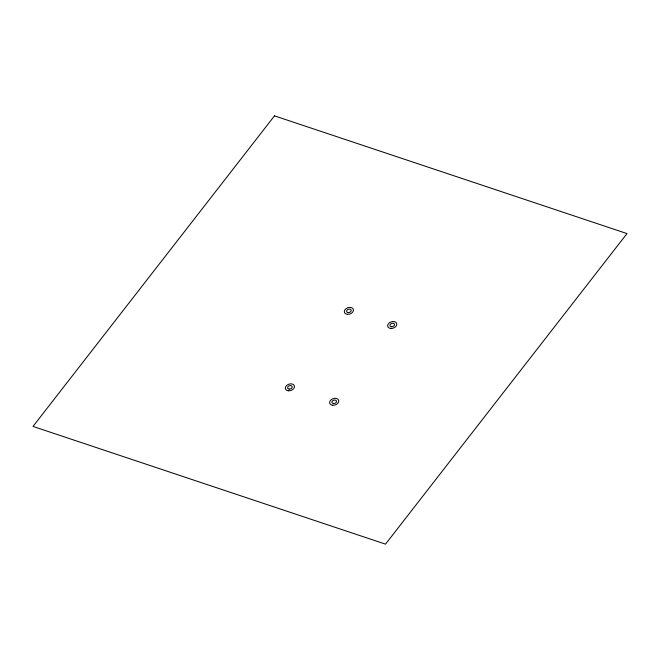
<?xml version="1.0" encoding="UTF-8"?>
<svg xmlns="http://www.w3.org/2000/svg" width="660" height="660" viewBox="0 0 660 660"><rect width="100%" height="100%" fill="white"/><g stroke="black" fill="none" stroke-linecap="round" stroke-linejoin="round"><path stroke-width="0.99" d="M274.486 115.855L33 426.426L385.514 544.145L627 233.574L274.486 115.855M332.747 405.257A4.711 3.308 -19.1 0 0 338.695 400.364A4.711 3.308 -19.1 0 0 331.163 399.737A4.711 3.308 -19.1 0 0 332.747 405.257M333.473 403.524A2.359 1.658 -19.1 0 0 336.451 401.082A2.359 1.658 -19.1 0 0 332.681 400.768A2.359 1.658 -19.1 0 0 333.473 403.524M288.436 390.802A4.711 3.308 -19.1 0 0 294.393 385.91A4.711 3.308 -19.1 0 0 286.861 385.283A4.711 3.308 -19.1 0 0 288.436 390.802M289.171 389.07A2.359 1.658 -19.1 0 0 292.141 386.62A2.359 1.658 -19.1 0 0 288.379 386.306A2.359 1.658 -19.1 0 0 289.171 389.07M347.44 314.317A4.711 3.308 -19.1 0 0 353.389 309.433A4.711 3.308 -19.1 0 0 345.856 308.806A4.711 3.308 -19.1 0 0 347.44 314.317M348.166 312.584A2.359 1.658 -19.1 0 0 351.145 310.142A2.359 1.658 -19.1 0 0 347.374 309.829A2.359 1.658 -19.1 0 0 348.166 312.584M390.769 328.457A4.711 3.308 -19.1 0 0 396.718 323.565A4.711 3.308 -19.1 0 0 389.185 322.938A4.711 3.308 -19.1 0 0 390.769 328.457M391.495 326.725A2.359 1.658 -19.1 0 0 394.474 324.274A2.359 1.658 -19.1 0 0 390.703 323.961A2.359 1.658 -19.1 0 0 391.495 326.725"/></g></svg>
